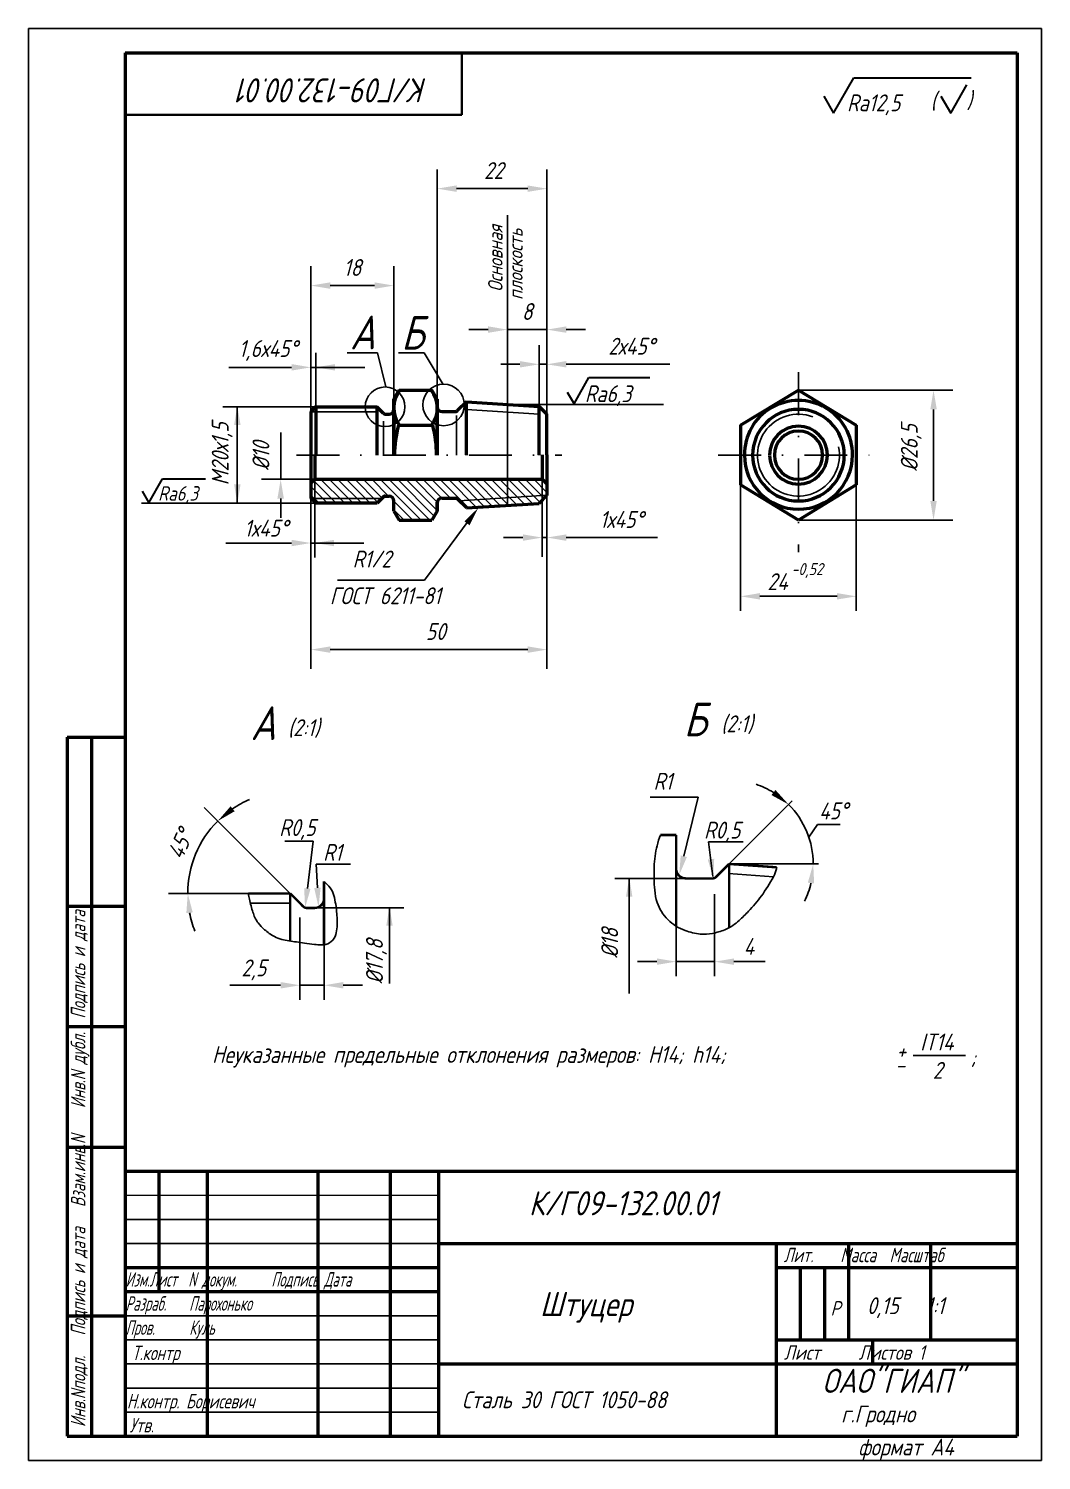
# Model space of a CAD drawing. Header units: inches. Extents: x 0 to 1949, y 0 to 841.
# Drawn here: x 634.7 to 844.7, y 12.3 to 309.3 of the extents above; entities that cross this region are included whole.
import ezdxf

# ---------------------------------------------------------------- set-up
doc = ezdxf.new("R2010")
doc.units = ezdxf.units.IN
doc.header["$LTSCALE"] = 0.7
doc.header["$MEASUREMENT"] = 0
doc.linetypes.add('DASHDOT', pattern=[25.4, 12.7, -6.35, 0, -6.35])
doc.styles.add('ROMANC', font='romanc', dxfattribs={"width": 0.8, "oblique": 15, "height": 3.5})
doc.styles.get("Standard").update_dxf_attribs({"font": 'romand.shx', "width": 0.8, "oblique": 15, "height": 3.5})
doc.dimstyles.get("Standard").update_dxf_attribs({"dimtxt": 3.5, "dimasz": 4, "dimexe": 4, "dimexo": 0, "dimgap": 2, "dimtad": 1, "dimdec": 0, "dimdsep": 46, "dimtxsty": 'Standard', "dimcen": 0.09, "dimadec": 0, "dimazin": 0, "dimtfac": 1, "dimtdec": 0, "dimtmove": 0, "dimatfit": 3, "dimfxl": 0, "dimtolj": 1, "dimtzin": 0, "dimlwd": 25, "dimlwe": 25, "dimarcsym": 0})

# ---------------------------------------------------------------- blocks, each defined once
blk = doc.blocks.new('*D477')
at = {"color": 0, "lineweight": 25}
for p, q in [((688.93, 129.85), (671.06, 147.71)), ((680.24, 129.85), (663.67, 129.85))]:
    blk.add_line(p, q, dxfattribs=at)
for start, end in [(113.4062, 124.2031), (135, 180), (190.7969, 201.5938)]:
    blk.add_arc((688.93, 129.85), 21.26, start, end, dxfattribs=at)
for points in [[(677.4, 146.92), (676.55, 147.94), (673.89, 144.88)], [(667.38, 125.8), (668.71, 125.93), (667.67, 129.85)]]:
    blk.add_solid(points, dxfattribs=at)
at = {"layer": 'DEFPOINTS', "color": 0, "lineweight": 25}
for p in [(668.39, 135.35), (680.24, 129.85), (688.93, 129.85), (688.93, 129.85), (691.63, 127.14)]:
    blk.add_point(p, dxfattribs=at)
at = {"color": 0, "insert": (666.12, 140.12), "char_height": 3.5, "attachment_point": 5, "rotation": 65.7474}
blk.add_mtext('\\A1;45%%D', dxfattribs=at)
blk = doc.blocks.new('*D478')
at = {"color": 0, "lineweight": 25}
for p, q in [((693.21, 229.79), (693.21, 259.96)), ((710.41, 229.95), (710.41, 259.96)), ((697.21, 255.96), (706.41, 255.96))]:
    blk.add_line(p, q, dxfattribs=at)
for points in [[(697.21, 256.63), (697.21, 255.29), (693.21, 255.96)], [(706.41, 256.63), (706.41, 255.29), (710.41, 255.96)]]:
    blk.add_solid(points, dxfattribs=at)
at = {"layer": 'DEFPOINTS', "color": 0, "lineweight": 25}
for p in [(710.41, 255.96), (693.21, 229.79), (710.41, 229.95)]:
    blk.add_point(p, dxfattribs=at)
at = {"color": 0, "lineweight": 25, "insert": (701.81, 259.71), "char_height": 3.5, "attachment_point": 5}
blk.add_mtext('\\A1;18', dxfattribs=at)
blk = doc.blocks.new('*D479')
at = {"color": 0, "linetype": 'Continuous', "lineweight": 25}
for p, q in [((740.56, 230.9), (740.56, 243.63)), ((742.16, 229.29), (742.16, 243.63)), ((736.56, 239.63), (732.56, 239.63)), ((740.56, 239.63), (742.16, 239.63)), ((746.16, 239.63), (767.63, 239.63))]:
    blk.add_line(p, q, dxfattribs=at)
for points in [[(736.56, 240.3), (736.56, 238.97), (740.56, 239.63)], [(746.16, 240.3), (746.16, 238.97), (742.16, 239.63)]]:
    blk.add_solid(points, dxfattribs=at)
at = {"layer": 'DEFPOINTS', "color": 0, "linetype": 'Continuous', "lineweight": 25}
for p in [(742.16, 239.63), (740.56, 230.9), (742.16, 229.29)]:
    blk.add_point(p, dxfattribs=at)
at = {"color": 0, "linetype": 'Continuous', "lineweight": 25, "insert": (759.69, 243.38), "char_height": 3.5, "attachment_point": 5}
blk.add_mtext('\\A1;2х45%%D', dxfattribs=at)
blk = doc.blocks.new('*D476')
at = {"color": 0, "linetype": 'Continuous', "lineweight": 25}
for p, q in [((733.96, 229.29), (733.96, 250.83)), ((742.16, 229.29), (742.16, 250.83)), ((729.96, 246.83), (725.96, 246.83)), ((733.96, 246.83), (742.16, 246.83)), ((746.16, 246.83), (750.16, 246.83))]:
    blk.add_line(p, q, dxfattribs=at)
for points in [[(729.96, 247.5), (729.96, 246.17), (733.96, 246.83)], [(746.16, 247.5), (746.16, 246.17), (742.16, 246.83)]]:
    blk.add_solid(points, dxfattribs=at)
at = {"layer": 'DEFPOINTS', "color": 0, "linetype": 'Continuous', "lineweight": 25}
for p in [(742.16, 246.83), (733.96, 229.29), (742.16, 229.29)]:
    blk.add_point(p, dxfattribs=at)
at = {"color": 0, "linetype": 'Continuous', "lineweight": 25, "insert": (738.06, 250.58), "char_height": 3.5, "attachment_point": 5}
blk.add_mtext('\\A1;8', dxfattribs=at)
blk = doc.blocks.new('*D480')
at = {"color": 0, "linetype": 'Continuous', "lineweight": 25}
for p, q in [((719.41, 232.38), (719.41, 280.07)), ((742.16, 229.29), (742.16, 280.07)), ((723.41, 276.07), (738.16, 276.07))]:
    blk.add_line(p, q, dxfattribs=at)
for points in [[(723.41, 276.74), (723.41, 275.4), (719.41, 276.07)], [(738.16, 276.74), (738.16, 275.4), (742.16, 276.07)]]:
    blk.add_solid(points, dxfattribs=at)
at = {"layer": 'DEFPOINTS', "color": 0, "linetype": 'Continuous', "lineweight": 25}
for p in [(742.16, 276.07), (719.41, 232.38), (742.16, 229.29)]:
    blk.add_point(p, dxfattribs=at)
at = {"color": 0, "linetype": 'Continuous', "lineweight": 25, "insert": (731.12, 279.82), "char_height": 3.5, "attachment_point": 5}
blk.add_mtext('\\A1;22', dxfattribs=at)
blk = doc.blocks.new('*D481')
at = {"color": 0, "linetype": 'Continuous', "lineweight": 25}
for p, q in [((741.16, 215.79), (741.16, 199.69)), ((742.16, 214.8), (742.16, 199.69)), ((737.16, 203.69), (733.16, 203.69)), ((741.16, 203.69), (742.16, 203.69)), ((746.16, 203.69), (765.09, 203.69))]:
    blk.add_line(p, q, dxfattribs=at)
for points in [[(737.16, 204.35), (737.16, 203.02), (741.16, 203.69)], [(746.16, 204.35), (746.16, 203.02), (742.16, 203.69)]]:
    blk.add_solid(points, dxfattribs=at)
at = {"layer": 'DEFPOINTS', "color": 0, "linetype": 'Continuous', "lineweight": 25}
for p in [(741.16, 215.79), (742.16, 214.8), (742.16, 203.69)]:
    blk.add_point(p, dxfattribs=at)
at = {"color": 0, "linetype": 'Continuous', "lineweight": 25, "insert": (757.62, 207.44), "char_height": 3.5, "attachment_point": 5}
blk.add_mtext('\\A1;1х45%%D', dxfattribs=at)
blk = doc.blocks.new('*D482')
at = {"color": 0, "linetype": 'Continuous', "lineweight": 25}
for p, q in [((693.21, 211.8), (693.21, 176.45)), ((742.16, 212.39), (742.16, 176.45)), ((697.21, 180.45), (738.16, 180.45))]:
    blk.add_line(p, q, dxfattribs=at)
for points in [[(697.21, 181.11), (697.21, 179.78), (693.21, 180.45)], [(738.16, 181.11), (738.16, 179.78), (742.16, 180.45)]]:
    blk.add_solid(points, dxfattribs=at)
at = {"layer": 'DEFPOINTS', "color": 0, "linetype": 'Continuous', "lineweight": 25}
for p in [(693.21, 211.8), (742.16, 212.39), (742.16, 180.45)]:
    blk.add_point(p, dxfattribs=at)
at = {"color": 0, "linetype": 'Continuous', "lineweight": 25, "insert": (719.09, 184.2), "char_height": 3.5, "attachment_point": 5}
blk.add_mtext('\\A1;50', dxfattribs=at)

msp = doc.modelspace()

# ---------------------------------------------------------------- hatches: boundary and pattern name
at = {"linetype": 'Continuous', "lineweight": 25}
h = msp.add_hatch(dxfattribs=at)
h.set_pattern_fill('ANSI31', color=256, scale=10, angle=90, style=0)
h.set_pattern_definition([(135, (74.3034, -98.4414), (-0.8838835, -0.8838835), [])])
h.paths.add_polyline_path([(733.96, 215.79), (694.01, 215.79), (694.01, 211.79), (707.91, 211.79), (708.26, 212.14, -0.198912), (708.62, 212.29), (709.41, 212.29, -0.414214), (710.41, 211.29), (710.41, 209.2), (711.51, 207.29), (718.31, 207.29), (719.41, 209.2), (719.41, 210.86, -0.414214), (720.41, 211.86), (723.2, 211.86, -0.197868), (723.55, 211.71), (723.94, 211.34), (733.96, 211.96)])
h.paths.add_polyline_path([(733.96, 211.96), (723.94, 211.34), (725.46, 209.83), (733.96, 210.36)], flags=17)
h.paths.add_polyline_path([(742.16, 212.39), (742.16, 212.48), (733.96, 211.96), (733.96, 210.36), (740.56, 210.77)])
h.paths.add_polyline_path([(742.16, 214.8), (741.16, 215.79), (733.96, 215.79), (733.96, 211.96), (742.16, 212.48)])
h.paths.add_polyline_path([(707.91, 211.79), (694.01, 211.79), (694.01, 211.01), (694.21, 210.8), (694.63, 210.8), (706.92, 210.8)])
h.paths.add_polyline_path([(694.01, 215.79), (693.21, 215), (693.21, 211.8), (693.22, 211.79), (694.01, 211.79)])

# ---------------------------------------------------------------- linework, layer by layer
for p, q in [((634.68, 309.26), (844.68, 309.26)), ((844.68, 309.26), (844.68, 12.26)), ((707.02, 241.98), (700.75, 241.98)), ((708.78, 234.93), (707.02, 241.98)), ((711.34, 241.98), (716.71, 241.98)), ((716.71, 241.98), (720.63, 235.44)), ((719.41, 220.81), (719.41, 232.41)), ((719.41, 230.6), (719.41, 232.41)), ((719.41, 232.41), (719.41, 230.81)), ((723.41, 229), (723.41, 220.81)), ((742.16, 220.84), (742.16, 229.21)), ((719.41, 220.86), (719.41, 220.79)), ((723.41, 220.79), (723.41, 220.86)), ((742.16, 220.84), (742.16, 212.46)), ((719.41, 211.07), (719.41, 209.27)), ((719.41, 209.27), (719.41, 210.86)), ((726.05, 207.4), (716.78, 194.85)), ((716.78, 194.85), (698.71, 194.85)), ((773.53, 149.81), (763.59, 149.81)), ((770.54, 137.59), (773.53, 149.81)), ((693.65, 140.74), (687.81, 140.74)), ((692.47, 130.89), (693.65, 140.74)), ((776.54, 133.36), (775.68, 140.56)), ((775.68, 140.56), (782.88, 140.56)), ((694.56, 131.04), (694.28, 135.92)), ((694.28, 135.92), (701.39, 135.92)), ((779.81, 133.99), (789.13, 133.33)), ((680.66, 127.85), (688.93, 127.85)), ((690.93, 127.85), (690.93, 127.76)), ((776.93, 129.74), (776.93, 121.67)), ((690.93, 124.89), (690.93, 119.7)), ((634.68, 12.26), (844.68, 12.26))]:
    msp.add_line(p, q)
for p, q in [((634.68, 309.26), (634.68, 12.26)), ((733.96, 259.83), (733.96, 270.56)), ((733.96, 210.36), (733.96, 259.83)), ((725.46, 230.24), (740.56, 229.3)), ((733.96, 231.31), (766.3, 231.31)), ((694.01, 215.79), (682.94, 215.79)), ((723.94, 211.34), (742.16, 212.48))]:
    msp.add_line(p, q, dxfattribs=at)
at = {"lineweight": 50}
for p, q in [((654.68, 304.26), (654.68, 17.26)), ((654.68, 304.26), (839.68, 304.26)), ((839.68, 304.26), (839.68, 17.26)), ((710.41, 232.38), (711.51, 234.29)), ((710.41, 232.38), (710.41, 220.79)), ((710.41, 220.79), (710.41, 232.38)), ((711.51, 234.29), (718.31, 234.29)), ((719.41, 232.38), (718.31, 234.29)), ((719.41, 232.41), (719.41, 220.81)), ((719.41, 220.79), (719.41, 232.38)), ((719.41, 232.38), (719.41, 220.79)), ((725.46, 220.84), (725.46, 231.84)), ((782.31, 226.98), (794.31, 234.29)), ((794.31, 234.29), (806.31, 226.98)), ((694.19, 230.79), (693.21, 229.81)), ((693.21, 229.81), (693.21, 211.8)), ((693.21, 229.81), (693.21, 211.8)), ((693.21, 229.81), (693.21, 211.8)), ((694.19, 230.79), (698.97, 230.79)), ((694.21, 230.79), (706.91, 230.79)), ((708.26, 229.44), (706.91, 230.79)), ((706.91, 230.79), (706.91, 220.79)), ((708.62, 229.29), (709.41, 229.29)), ((740.56, 220.84), (740.56, 230.9)), ((742.16, 220.84), (742.16, 229.29)), ((711.36, 226.98), (718.46, 226.98)), ((782.31, 226.98), (782.31, 214.61)), ((806.31, 226.98), (806.31, 214.61)), ((719.41, 220.79), (719.41, 220.86)), ((725.46, 220.84), (725.46, 220.79)), ((740.56, 220.84), (740.56, 220.79)), ((741.16, 220.84), (741.16, 215.79)), ((742.16, 220.84), (742.16, 212.39)), ((694.04, 215.83), (693.21, 215)), ((694, 215.79), (741.16, 215.79)), ((794.31, 207.29), (782.31, 214.61)), ((806.31, 214.61), (794.31, 207.29)), ((694.21, 210.8), (693.21, 211.8)), ((708.26, 212.14), (706.92, 210.8)), ((708.62, 212.29), (709.41, 212.29)), ((710.41, 211.01), (710.41, 211.29)), ((710.41, 209.2), (710.41, 211.29)), ((719.41, 209.2), (719.41, 211.01)), ((719.41, 211.01), (719.41, 209.2)), ((710.41, 209.2), (711.51, 207.29)), ((719.41, 209.2), (718.31, 207.29)), ((711.51, 207.29), (718.31, 207.29)), ((642.68, 162.26), (642.68, 17.26)), ((642.68, 162.26), (654.68, 162.26)), ((647.68, 162.26), (647.68, 17.26)), ((642.68, 127.26), (654.68, 127.26)), ((642.68, 102.26), (654.68, 102.26)), ((642.68, 77.26), (654.68, 77.26)), ((654.68, 72.26), (839.68, 72.26)), ((661.68, 72.26), (661.68, 47.26)), ((671.68, 72.26), (671.68, 17.26)), ((694.68, 72.26), (694.68, 17.26)), ((709.68, 72.26), (709.68, 17.26)), ((719.68, 72.26), (719.68, 17.26)), ((789.68, 57.26), (789.68, 17.26)), ((804.68, 57.26), (804.68, 37.26)), ((821.68, 57.26), (821.68, 37.26)), ((654.68, 52.26), (719.68, 52.26)), ((789.68, 52.26), (839.68, 52.26)), ((794.68, 52.26), (794.68, 37.26)), ((799.68, 52.26), (799.68, 37.26)), ((654.68, 47.26), (719.68, 47.26)), ((642.68, 42.26), (654.68, 42.26)), ((789.68, 37.26), (839.68, 37.26)), ((809.68, 37.26), (809.68, 32.26)), ((642.68, 17.26), (839.68, 17.26))]:
    msp.add_line(p, q, dxfattribs=at)
at = {"lineweight": 30}
for p, q in [((801.6, 291.74), (805.76, 299.08)), ((805.76, 299.08), (830.12, 299.08)), ((825.89, 291.74), (829.23, 297.62)), ((799.56, 295.24), (801.6, 291.74)), ((823.86, 295.24), (825.89, 291.74)), ((747.77, 231.43), (750.86, 236.89)), ((750.86, 236.89), (763.5, 236.89)), ((746.37, 233.84), (747.77, 231.43)), ((659.63, 210.87), (662.45, 215.84)), ((662.45, 215.84), (671.32, 215.84)), ((658.23, 213.29), (659.63, 210.87))]:
    msp.add_line(p, q, dxfattribs=at)
at = {"color": 0, "linetype": 'ByBlock'}
for p, q in [((693.21, 229.81), (693.21, 251.48)), ((710.41, 229.95), (710.41, 251.48)), ((693.21, 229.81), (693.21, 242)), ((694.21, 230.79), (694.21, 242)), ((685.21, 239), (676.21, 239)), ((689.21, 239), (685.21, 239)), ((694.21, 239), (693.21, 239)), ((694.21, 239), (704.41, 239)), ((694.19, 230.79), (674.95, 230.79)), ((677.95, 230.79), (677.95, 210.8)), ((782.31, 220.79), (782.31, 188.5)), ((806.31, 220.79), (806.31, 188.5)), ((693.21, 216), (693.21, 199.56)), ((694.01, 216.79), (694.01, 199.56)), ((694.63, 210.8), (658.07, 210.8)), ((685.21, 202.56), (675.57, 202.56)), ((689.21, 202.56), (685.21, 202.56)), ((694.01, 202.56), (693.21, 202.56)), ((694.01, 202.56), (704.2, 202.56)), ((786.31, 191.5), (802.31, 191.5)), ((779.93, 135.99), (793.04, 149.1)), ((779.93, 135.99), (798.47, 135.99)), ((772.93, 132.99), (756.22, 132.99)), ((759.22, 132.99), (759.22, 116.28)), ((759.22, 132.99), (759.22, 124.28)), ((693.93, 126.85), (712.5, 126.85)), ((709.5, 126.85), (709.5, 119.2)), ((768.96, 124.28), (768.96, 112.72)), ((776.93, 123.74), (776.93, 112.72)), ((690.93, 119.7), (690.93, 107.82)), ((695.93, 119.2), (695.93, 107.82)), ((709.5, 119.2), (709.5, 111.2)), ((759.22, 116.28), (759.22, 109.12)), ((764.96, 115.72), (760.96, 115.72)), ((768.96, 115.72), (776.93, 115.72)), ((780.93, 115.72), (784.93, 115.72)), ((784.93, 115.72), (787.39, 115.72)), ((682.93, 110.82), (676.42, 110.82)), ((686.93, 110.82), (682.93, 110.82)), ((695.93, 110.82), (690.93, 110.82)), ((699.93, 110.82), (703.93, 110.82))]:
    msp.add_line(p, q, dxfattribs=at)
at = {"linetype": 'DASHDOT'}
for p, q in [((794.31, 238), (794.31, 200.64)), ((690.25, 220.79), (745.21, 220.79)), ((777.66, 220.79), (811.2, 220.79))]:
    msp.add_line(p, q, dxfattribs=at)
at = {"linetype": 'Continuous'}
msp.add_line((719.41, 232.41), (719.41, 220.81), dxfattribs=at)
at = {"linetype": 'Continuous', "lineweight": 50}
for p, q in [((719.41, 232.38), (719.41, 220.79)), ((725.46, 231.84), (723.55, 229.96)), ((725.46, 231.84), (740.56, 230.9)), ((694.21, 230.79), (694.21, 220.8)), ((720.41, 229.81), (723.2, 229.81)), ((740.56, 230.9), (742.16, 229.29)), ((694, 220.79), (694, 215.79)), ((741.16, 215.79), (742.16, 214.8)), ((720.41, 211.86), (723.2, 211.86)), ((725.46, 209.83), (723.55, 211.71)), ((740.56, 210.77), (742.16, 212.39)), ((725.46, 209.83), (740.56, 210.77))]:
    msp.add_line(p, q, dxfattribs=at)
at = {"lineweight": 25}
for p, q in [((794.31, 234.29), (826.32, 234.29)), ((693.21, 229.79), (706.91, 229.79)), ((822.32, 230.29), (822.32, 211.29)), ((708.24, 227.86), (708.24, 220.79)), ((693.22, 211.79), (707.91, 211.79)), ((794.31, 207.29), (826.32, 207.29)), ((798.24, 144.15), (796.46, 141.54)), ((802.96, 144.15), (798.24, 144.15)), ((818.12, 96.28), (828.95, 96.28)), ((654.68, 62.26), (719.68, 62.26)), ((654.68, 57.26), (719.68, 57.26)), ((654.68, 42.26), (719.68, 42.26)), ((654.68, 37.26), (719.68, 37.26)), ((654.68, 32.26), (719.68, 32.26)), ((654.68, 27.26), (719.68, 27.26)), ((654.68, 22.26), (719.68, 22.26))]:
    msp.add_line(p, q, dxfattribs=at)
at = {"color": 5, "linetype": 'Continuous', "lineweight": 25}
for p, q in [((686.94, 215.79), (686.94, 225.47)), ((686.94, 211.79), (686.94, 207.79))]:
    msp.add_line(p, q, dxfattribs=at)
at = {"color": 0, "linetype": 'ByBlock', "lineweight": 50}
msp.add_line((706.92, 210.8), (694.21, 210.8), dxfattribs=at)
at = {"lineweight": 15}
msp.add_line((654.68, 67.26), (719.68, 67.26), dxfattribs=at)
at = {"color": 1, "lineweight": 50}
for p, q in [((719.68, 57.26), (839.68, 57.26)), ((719.68, 32.26), (839.68, 32.26))]:
    msp.add_line(p, q, dxfattribs=at)
at = {"const_width": 0.5}
for points in [[(724.53, 291.38), (724.53, 304.38)], [(654.53, 291.38), (724.53, 291.38)], [(765.68, 141.99), (768.96, 141.99)], [(777.22, 133.28), (779.93, 135.99)], [(779.93, 135.99), (779.93, 122.74)], [(779.95, 135.98), (789.8, 135.29)], [(695.93, 132.36), (695.93, 119.2)], [(770.96, 132.99), (776.52, 132.99)], [(680.24, 129.85), (688.93, 129.85)], [(691.63, 127.14), (688.93, 129.85)], [(688.93, 129.85), (688.93, 120)], [(692.34, 126.85), (693.93, 126.85)]]:
    msp.add_lwpolyline(points, dxfattribs=at)
for points in [[(765.68, 141.99, 0.021316), (765, 139.77, 0.055297), (764.38, 135.41, 0.027904), (764.5, 130.54, 0.061642), (765.02, 127.99, 0.115407), (767.23, 124.44, 0.111917), (770.82, 122.17, 0.055594), (773.96, 121.45, 0.082592), (776.48, 121.57, 0.038661), (779.02, 122.32, 0.063002), (780.72, 123.24, 0.029681), (781.99, 124.26, 0.01581), (783.96, 126.16, 0.036462), (786.62, 129.34, 0.031652), (789.12, 133.32, 0.071764), (789.74, 134.99, 0.003406), (789.8, 135.29, 0.007212)], [(695.93, 132.36, -0.04578), (697.2, 131, -0.102753), (697.96, 129.45, -0.021631), (698.35, 127.63, -0.020194), (698.59, 125.65, -0.041448), (698.6, 122.53, -0.080409), (698.21, 120.96, -0.151734), (697.07, 119.61, -0.158776), (695.42, 119.18, -0.010795), (693.94, 119.31, -0.007743), (691.87, 119.56, -0.005794), (688.62, 120.05, -0.012898), (687.18, 120.32, -0.076767), (685.63, 120.91, -0.051089), (683.62, 122.35, -0.043229), (682.3, 123.74, -0.062038), (681.59, 124.89, -0.033941), (681.19, 125.95, -0.013605), (680.45, 128.69, -0.027433), (680.24, 129.85, -0.018174)]]:
    msp.add_lwpolyline(points, format="xyb")
at = {"linetype": 'Continuous', "const_width": 0.5}
msp.add_lwpolyline([(768.96, 141.99), (768.96, 123.07)], dxfattribs=at)
at = {"const_width": 0.5}
for points in [[(768.96, 134.99, 0.414214), (770.96, 132.99, 0.414214)], [(776.52, 132.99, 0.198912), (777.22, 133.28, 0.198912)], [(693.93, 126.85, 0.414214), (695.93, 128.85, 0.414214)], [(691.63, 127.14, 0.198912), (692.34, 126.85, 0.198912)]]:
    msp.add_lwpolyline(points, format="xyb", dxfattribs=at)
for centre, radius in [((708.59, 230.82), 4.11), ((720.73, 231.21), 4.31)]:
    msp.add_circle(centre, radius)
at = {"lineweight": 50}
for centre, radius, start, end in [((716.41, 230.58), 6.03, 141.9873, 216.6352), ((713.41, 230.58), 6.03, 323.3648, 38.0127), ((794.31, 220.91), 11.21, 359.3967, 180.6033), ((708.62, 229.79), 0.5, 225, 270), ((709.41, 230.29), 1, 270, 0), ((794.31, 220.79), 9.5, 0, 180), ((734.55, 220.79), 24, 165.0667, 180), ((695.27, 220.79), 24, 0, 14.9333), ((794.31, 220.79), 6, 0, 180), ((794.31, 220.79), 5, 0, 180), ((794.31, 220.79), 11.21, 180, 0), ((794.31, 220.79), 9.5, 180, 0), ((794.31, 220.79), 6, 180, 0), ((794.31, 220.79), 5, 180, 0), ((708.62, 211.79), 0.5, 90, 135), ((709.41, 211.29), 1, 0, 90)]:
    msp.add_arc(centre, radius, start, end, dxfattribs=at)
at = {"linetype": 'Continuous', "lineweight": 50}
for centre, radius, start, end in [((720.41, 230.81), 1, 180, 270), ((723.2, 230.31), 0.5, 270, 314.7697), ((720.41, 210.86), 1, 90, 180), ((723.2, 211.36), 0.5, 45.2303, 90)]:
    msp.add_arc(centre, radius, start, end, dxfattribs=at)
at = {"lineweight": 25}
for centre, radius, start, end in [((794.31, 220.79), 8.5, 69.4898, 11.8307), ((779.93, 135.99), 17.44, 58.1735, 71.347), ((779.93, 135.99), 17.44, 0, 45), ((779.93, 135.99), 17.44, 333.653, 346.8265)]:
    msp.add_arc(centre, radius, start, end, dxfattribs=at)
at = {"color": 0, "linetype": 'ByBlock'}
for points in [[(689.21, 239.67), (689.21, 238.33), (693.21, 239)], [(698.21, 239.67), (698.21, 238.33), (694.21, 239)], [(677.28, 227.03), (678.62, 227.03), (677.95, 231.03)], [(677.28, 214.73), (678.62, 214.73), (677.95, 210.73)], [(689.21, 203.22), (689.21, 201.89), (693.21, 202.56)], [(698.01, 203.22), (698.01, 201.89), (694.01, 202.56)], [(786.31, 192.17), (786.31, 190.84), (782.31, 191.5)], [(802.31, 192.17), (802.31, 190.84), (806.31, 191.5)], [(775.51, 136.9), (776.84, 137.06), (776.65, 133.01)], [(758.55, 129.19), (759.88, 129.19), (759.22, 133.19)], [(708.84, 123.18), (710.17, 123.18), (709.5, 127.18)], [(764.96, 116.38), (764.96, 115.05), (768.96, 115.72)], [(780.93, 116.38), (780.93, 115.05), (776.93, 115.72)], [(686.93, 111.48), (686.93, 110.15), (690.93, 110.82)], [(699.93, 111.48), (699.93, 110.15), (695.93, 110.82)]]:
    msp.add_solid(points, dxfattribs=at)
at = {"lineweight": 25}
for points in [[(821.66, 230.29), (822.99, 230.29), (822.32, 234.29)], [(821.66, 211.29), (822.99, 211.29), (822.32, 207.29)], [(789.54, 151.33), (788.71, 150.28), (792.26, 148.32)], [(796.25, 132.09), (797.57, 131.94), (797.37, 135.99)]]:
    msp.add_solid(points, dxfattribs=at)
at = {"color": 5, "linetype": 'Continuous', "lineweight": 25}
msp.add_solid([(686.27, 211.79), (687.6, 211.79), (686.94, 215.79)], dxfattribs=at)
for points in [[(725.03, 207.06), (726.1, 206.26), (727.94, 209.88)], [(771.19, 137.43), (769.89, 137.75), (769.59, 133.7)], [(693.13, 130.81), (691.81, 130.97), (692, 126.92)], [(695.23, 131.07), (693.89, 131), (694.79, 127.04)]]:
    msp.add_solid(points)
at = {"layer": 'DEFPOINTS', "color": 0, "linetype": 'ByBlock'}
for p in [(710.41, 248.48), (693.21, 239), (719.41, 229.97), (677.95, 211.79), (693.21, 202.56), (806.31, 191.5), (776.52, 133.99), (779.93, 135.99), (779.93, 135.99), (787.9, 135.99), (770.96, 132.99), (776.95, 133.09), (777.22, 133.28), (693.93, 126.85), (759.22, 124.28), (768.96, 124.28), (768.96, 124.28), (776.93, 123.74), (690.93, 119.7), (695.93, 119.2), (695.93, 119.2), (709.5, 119.2), (776.93, 115.72), (690.93, 110.82)]:
    msp.add_point(p, dxfattribs=at)
at = {"layer": 'DEFPOINTS', "color": 0, "linetype": 'ByBlock', "lineweight": 50}
for p in [(764.14, 245.6), (693.21, 229.81), (693.21, 229.81), (694.19, 230.79), (694.21, 230.79), (710.41, 229.95), (719.41, 229.95), (694, 220.79), (782.31, 220.79), (806.31, 220.79), (693.21, 216), (694.01, 216.79), (694.01, 216.79), (693.21, 211.8), (693.22, 211.79)]:
    msp.add_point(p, dxfattribs=at)

# ---------------------------------------------------------------- texts
at = {"style": 'ROMANC', "oblique": 15, "width": 0.8}
for s, p in [('(', (821.71, 292.56)), (')', (829.2, 292.7))]:
    msp.add_text(s, height=3.5, dxfattribs=at).set_placement(p)
at = {"lineweight": 35, "insert": (717.41, 293.96), "char_height": 5, "width": 116.2188, "attachment_point": 1, "rotation": 180}
msp.add_mtext('К/Г09-132.00.01 ', dxfattribs=at)
at = {"lineweight": 25, "attachment_point": 1}
for s, insert, char_height, width in [('Ra12,5', (804.39, 295.62), 3.5, 29.1251), ('Ra6,3', (750.02, 235.28), 3.5, 29.1251), ('Ra6,3', (661.53, 214.35), 3, 13.689), ('R1/2', (701.87, 200.98), 3.5, 32.719), ('-0,52', (792.87, 198.4), 2.5, 14.2705), ('ГОСТ 6211-81', (697.13, 193.36), 3.5, 33.4893), ('(2:1)', (688.44, 166), 3.5, 42.5298), ('(2:1)', (778.28, 166.8), 3.5, 42.5298), ('R1', (764.26, 154.89), 3.5, 34.7971), ('R0,5', (686.63, 145.28), 3.5, 34.7971), ('R0,5', (774.73, 144.75), 3.5, 34.7971), ('R1', (695.74, 140.13), 3.5, 34.7971), ('4', (782.94, 120.61), 3.5, 34.7971), ('2,5', (678.82, 116.17), 3.5, 34.7971), (' Неуказанные предельные отклонения размеров: H14; h14; ', (670.86, 98.21), 3.5, 158.004), ('IT14', (819.57, 100.8), 3.5, 19.7907), ('+', (814.62, 98.98), 3.5, 4.3989), (';', (830, 97.64), 3.5, 9.0235), ('-', (814.39, 96.05), 3.5, 6.6548), ('2', (822.18, 94.92), 3.5, 17.1446), ('{\\W0.7; Лит.    Масса  Масштаб}', (789.88, 56.37), 3, 58.525), ('{\\W0.6; Изм.Лист  N докум.      Подпись Дата\\P Разраб.    Парохонько\\P Пров.      Куль}', (653.6, 51.31), 3, 75.9719), ('Р', (800.96, 45.3), 3, 4.7355), ('0,15   1:1', (808.53, 46.1), 3.5, 30.5998), ('{\\W0.7;Т.контр}', (656.11, 36.06), 3, 65.7648), ('Лист     Листов 1', (791.29, 36.13), 3, 49.4707), ('{\\W0.7; Н.контр. Борисевич}', (653.66, 26.04), 3, 40.546), ('Сталь 30 ГОСТ 1050-88', (724.53, 26.58), 3.5, 67.3789), ('{\\W0.7;Утв.     }', (655.6, 21.05), 3, 39.2217), ('г.Гродно', (803.18, 23.64), 3.5, 35.0627), ('формат А4', (806.7, 16.78), 3.5, 32.7454)]:
    msp.add_mtext(s, dxfattribs=dict(at, insert=insert, char_height=char_height, width=width))
at = {"lineweight": 25, "attachment_point": 1, "rotation": 90}
for s, insert, char_height, width in [('Основная ', (729.96, 254.69), 3, 30.6929), (' плоскость ', (734.12, 251.4), 3, 30.6929), ('{\\W0.7; Инв.Nподл.   Подпись и дата   Взам.инв.N    Инв.N дубл.  Подпись и дата}', (643.44, 17.78), 3, 144.2887), ('%%C18', (753.42, 116.46), 3.5, 50.5136), ('%%C17,8', (704.65, 111.11), 3.5, 50.5136)]:
    msp.add_mtext(s, dxfattribs=dict(at, insert=insert, char_height=char_height, width=width))
at = {"lineweight": 35, "attachment_point": 1}
for s, insert, char_height, width in [('А', (701.3, 249.73), 7, 25.8231), ('Б', (711.92, 249.68), 7, 25.8231), ('Б', (770.52, 169.47), 7, 25.8231), ('А', (680.68, 168.68), 7, 25.8231), ('К/Г09-132.00.01', (738.41, 68.1), 5, 116.2188), ('ОАО"ГИАП"', (799.25, 31.26), 5, 36.171)]:
    msp.add_mtext(s, dxfattribs=dict(at, insert=insert, char_height=char_height, width=width))
at = {"lineweight": 25, "char_height": 3.5, "attachment_point": 5}
for s, insert in [('\\A1;1,6х45%%D', (684.33, 242.49)), ('1х45%%D', (683.9, 205.64)), ('\\A1;24', (789.98, 194.54))]:
    msp.add_mtext(s, dxfattribs=dict(at, insert=insert))
for s, insert, rotation in [('\\A1;М20х1,5', (674.81, 221.05), 90), ('\\A1;45°', (801.56, 146.99), 1.2397)]:
    msp.add_mtext(s, dxfattribs=dict(at, insert=insert, rotation=rotation))
at = {"insert": (817.7, 222.32), "char_height": 3.5, "attachment_point": 5, "rotation": 90}
msp.add_mtext('\\A1;%%C26,5', dxfattribs=at)
at = {"linetype": 'Continuous', "lineweight": 25, "insert": (682.85, 220.63), "char_height": 3.5, "attachment_point": 5, "rotation": 90}
msp.add_mtext('%%C10', dxfattribs=at)
at = {"lineweight": 30, "insert": (740.71, 47.18), "char_height": 5, "width": 61.9449, "attachment_point": 1}
msp.add_mtext('Штуцер', dxfattribs=at)

# ---------------------------------------------------------------- dimensions: what is measured, and where the dimension line sits
at = {"linetype": 'Continuous', "lineweight": 25}
for base, p1, p2, text, picture, middle in [((742.16, 276.07), (719.41, 232.38), (742.16, 229.29), '22', '*D480', (731.12, 276.07)), ((742.16, 239.63), (740.56, 230.9), (742.16, 229.29), '<>х45%%D', '*D479', (759.69, 239.63)), ((742.16, 203.69), (741.16, 215.79), (742.16, 214.8), '<>х45%%D', '*D481', (757.62, 203.69)), ((742.16, 180.45), (693.21, 211.8), (742.16, 212.39), '50', '*D482', (719.09, 180.45))]:
    dim = msp.add_linear_dim(base=base, p1=p1, p2=p2, text=text, dimstyle='Standard', override={"dimscale": 1}, dxfattribs=at)
    dim.commit()
    dim.dimension.update_dxf_attribs({"geometry": picture, "text_midpoint": middle, "dimtype": 160})
at = {"lineweight": 25}
dim = msp.add_linear_dim(base=(710.41, 255.96), p1=(693.21, 229.79), p2=(710.41, 229.95), text='18', dimstyle='Standard', override={"dimscale": 1}, dxfattribs=at)
dim.commit()
dim.dimension.update_dxf_attribs({"geometry": '*D478', "text_midpoint": (701.81, 259.71)})
at = {"linetype": 'Continuous', "lineweight": 25}
dim = msp.add_linear_dim(base=(742.16, 246.83), p1=(733.96, 229.29), p2=(742.16, 229.29), dimstyle='Standard', override={"dimscale": 1}, dxfattribs=at)
dim.commit()
dim.dimension.update_dxf_attribs({"geometry": '*D476', "text_midpoint": (738.06, 246.83), "dimtype": 160})
dim = msp.add_angular_dim_2l(base=(668.39, 135.35), line1=((691.63, 127.14), (688.93, 129.85)), line2=((680.24, 129.85), (688.93, 129.85)), text='45%%D', dimstyle='Standard', override={"dimscale": 1})
dim.commit()
dim.dimension.update_dxf_attribs({"geometry": '*D477', "text_midpoint": (669.54, 138.58), "dimtype": 162})

doc.saveas('drawing.dxf')
